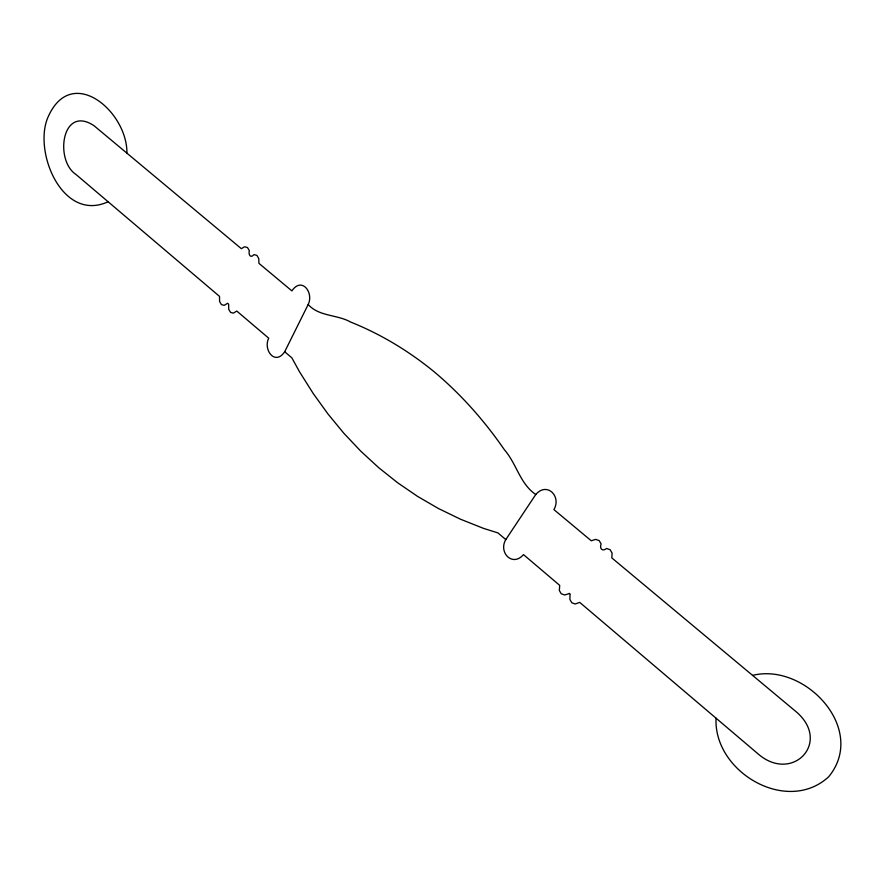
<?xml version="1.0" encoding="UTF-8"?>
<svg xmlns="http://www.w3.org/2000/svg" width="885" height="885" viewBox="0 0 885 885"><rect width="100%" height="100%" fill="white"/><g stroke="black" fill="none" stroke-linecap="round" stroke-linejoin="round"><path stroke-width="1.33" d="M308.19 304.495C313.998 292.736 301.84 276.242 291.884 290.888L258.951 263.365L258.752 258.531L256.927 255.411L254.039 254.603C250.366 258.807 248.276 254.504 249.327 250.676L247.501 247.557L244.625 246.749L241.339 248.663L94.064 125.747C61.884 104.231 54.284 160.406 76.088 174.555L219.502 296.375L219.602 301.508L221.383 304.551L224.159 305.391L227.6 303.267L228.64 304.141L228.728 309.274L230.509 312.328L233.308 313.168L236.771 311.055L268.719 338.192C262.945 349.608 274.903 366.235 284.693 351.754L308.19 304.495C318.943 316.686 337.207 314.407 350.681 322.074C380.815 334.11 408.804 351.079 433.927 371.589C460.963 394.212 484.449 420.795 504.428 449.801C516.508 463.541 520.07 484.051 535.779 494.472C547.129 481.451 561.632 496.507 553.91 509.605L591.28 540.779L595.649 539.374L599.156 540.569L601.114 543.932C599.245 548.49 602.342 552.019 606.59 548.501L610.119 549.707L612.088 553.081L611.845 557.937L796.268 711.839C831.8 742.305 792.44 783.38 758.356 754.131L579.719 602.375L575.217 604.001L571.821 602.762L569.907 599.488L569.984 595.03C570.991 594.377 568.922 592.596 568.557 593.824L564.608 594.986L561.234 593.758L559.331 590.483L559.696 585.361L523.5 554.618C512.371 567.484 498.178 552.24 505.8 539.584L535.779 494.472M108.103 201.758C63.167 222.489 33.851 153.758 47.347 118.723C70.38 62.647 127.54 111.2 126.909 153.16M752.604 675.399C805.073 662.245 867.654 729.262 828.725 776.731C786.975 815.295 713.343 771.786 716.065 718.2M284.693 351.754L291.851 357.839L299.473 371.711L313.279 393.604L328.103 414.147L343.933 433.351L360.792 451.195L378.658 467.645L397.564 482.701L417.488 496.341L438.462 508.521L460.477 519.207L483.553 528.389L497.934 532.903L505.8 539.584"/></g></svg>
